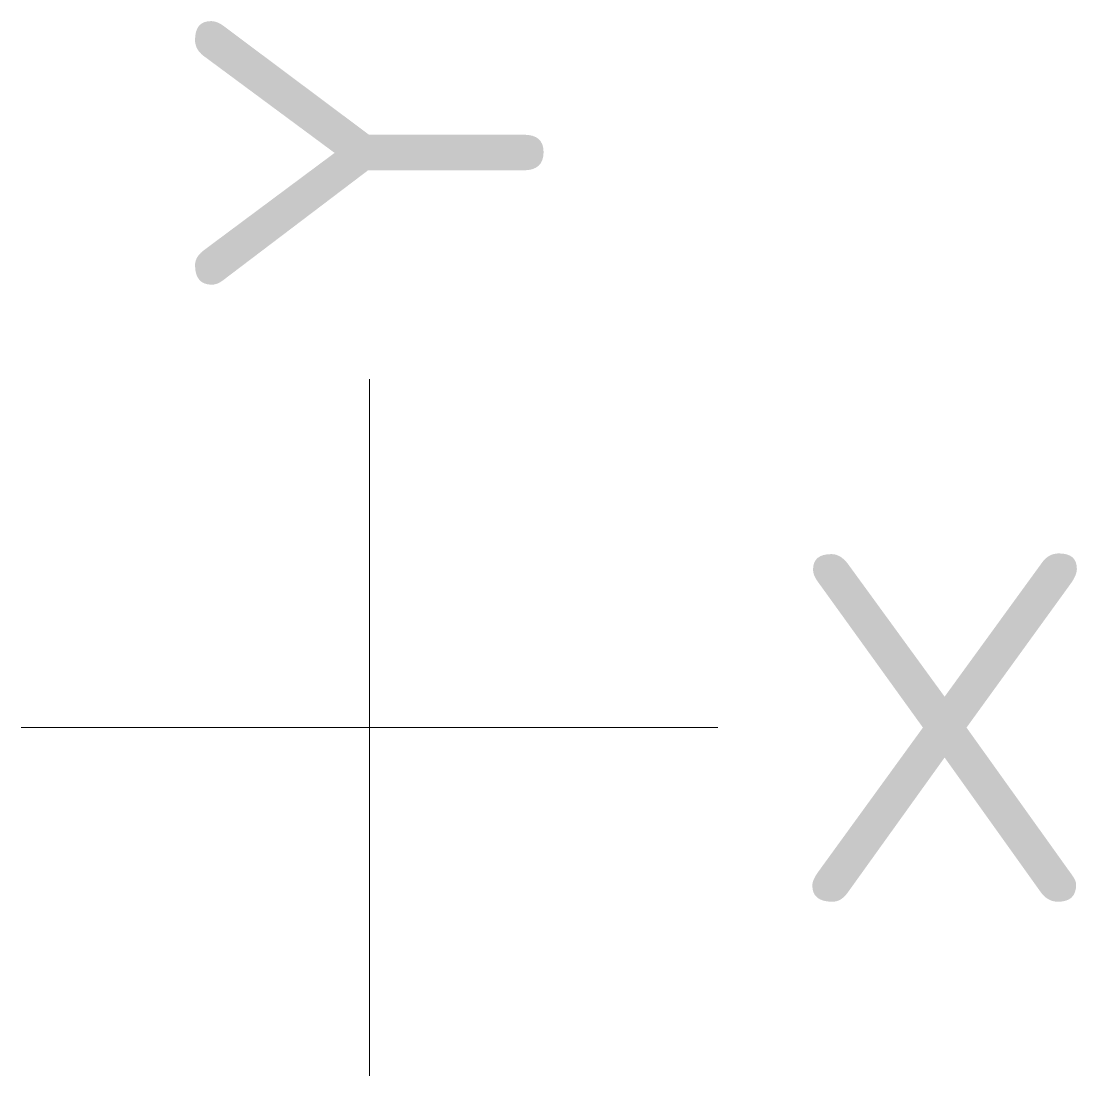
# Model space of a CAD drawing. Header units: metres. Extents: x -2.5 to 5.08, y -2.5 to 5.07.
import ezdxf
from ezdxf.enums import TextEntityAlignment as Align

# ---------------------------------------------------------------- set-up
doc = ezdxf.new("R2010")
doc.units = ezdxf.units.M
doc.styles.add('DP_ISOCPEUR', font='isocpeur.ttf')

msp = doc.modelspace()

# ---------------------------------------------------------------- linework, layer by layer
at = {"color": 0, "lineweight": 15}
for p, q in [((0, 2.5), (0, -2.5)), ((-2.5, 0), (2.5, 0))]:
    msp.add_line(p, q, dxfattribs=at)

# ---------------------------------------------------------------- texts
at = {"style": 'DP_ISOCPEUR'}
msp.add_attdef('Y', text='####', height=2.5, rotation=90, dxfattribs=at).set_placement((0, 3), align=Align.MIDDLE_LEFT)
msp.add_attdef('X', text='####', height=2.5, dxfattribs=at).set_placement((3, 0), align=Align.MIDDLE_LEFT)

doc.saveas('drawing.dxf')
